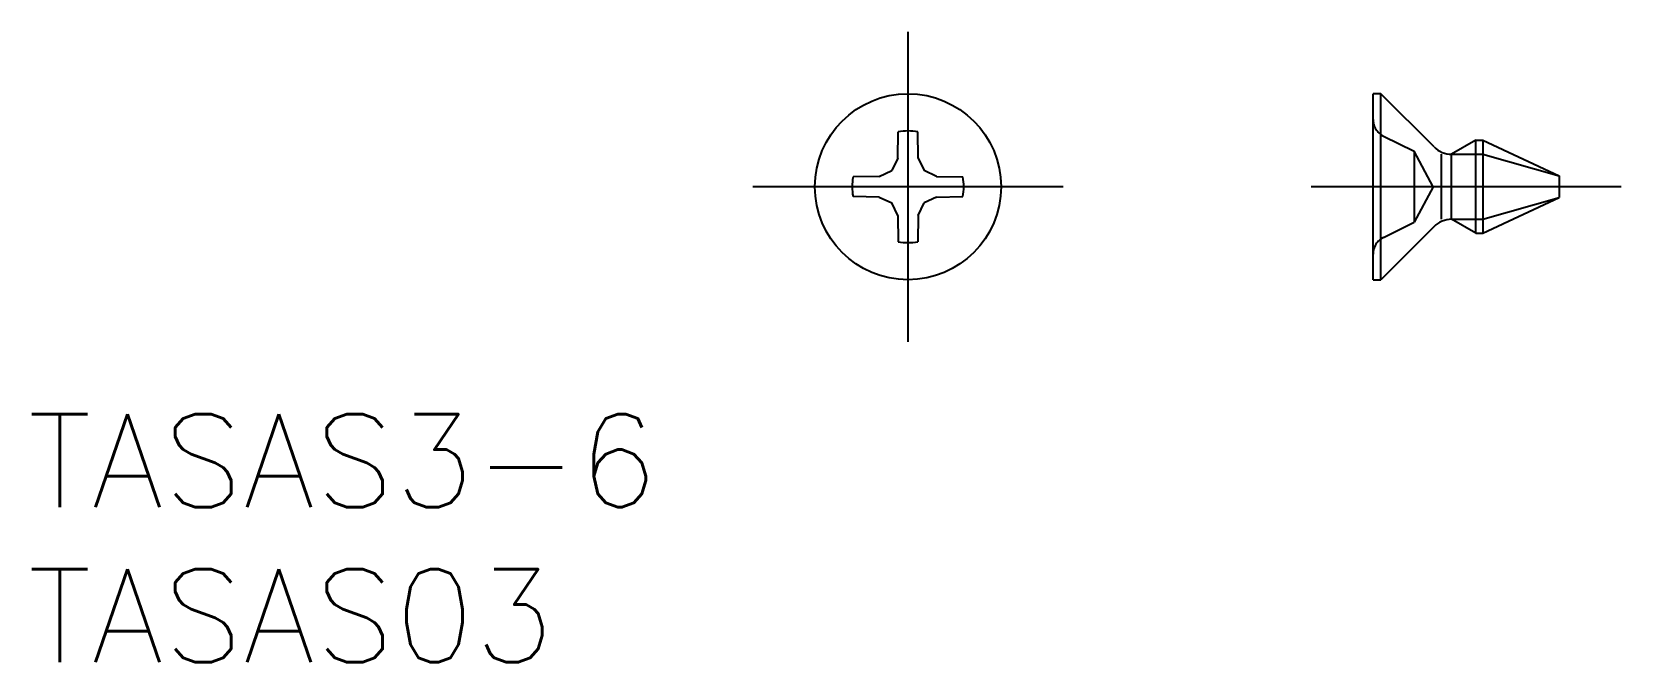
# Model space of a CAD drawing. Extents: x -28.3 to 23, y -15.3 to 5.
import ezdxf

# ---------------------------------------------------------------- set-up
doc = ezdxf.new("R2010")
doc.units = 0
doc.linetypes.add('CENTER', pattern=[50.8, 31.75, -6.35, 6.35, -6.35])
doc.linetypes.add('DASHED', pattern=[19.05, 12.7, -6.35])
doc.layers.get('0').update_dxf_attribs({"linetype": 'CONTINUOUS'})
doc.layers.add('CENTER', color=1, linetype='CENTER')
doc.styles.get("Standard").update_dxf_attribs({"font": 'txt.shx', "height": 3, "bigfont": 'bigfont.shx'})

msp = doc.modelspace()

# ---------------------------------------------------------------- linework, layer by layer
at = {"color": 7, "linetype": 'CONTINUOUS'}
for p, q in [((15, -3), (15, 3)), ((15.25, 3), (15, 3)), ((15.25, -3), (15.25, 3)), ((16.966, 1.284), (15.25, 3)), ((-0.331, 0.925), (-0.316, 1.772)), ((0.331, 0.925), (0.316, 1.772)), ((17.2, -1.05), (17.2, 1.05)), ((18.311, 1.5), (17.531, 1.05)), ((17.531, -1.05), (17.531, 1.05)), ((18.311, -1.5), (18.311, 1.5)), ((18.311, 1.5), (18.534, 1.5)), ((18.534, 1.5), (18.534, -1.5)), ((18.534, 1.5), (21, 0.35)), ((-0.925, 0.331), (-0.52, 0.52)), ((-0.331, 0.925), (-0.52, 0.52)), ((0.331, 0.925), (0.52, 0.52)), ((0.925, 0.331), (0.52, 0.52)), ((-0.925, 0.331), (-1.772, 0.316)), ((0.925, 0.331), (1.772, 0.316)), ((21, 0.35), (21, -0.35)), ((-0.925, -0.331), (-1.772, -0.316)), ((-0.925, -0.331), (-0.52, -0.52)), ((0.925, -0.331), (0.52, -0.52)), ((0.925, -0.331), (1.772, -0.316)), ((18.534, -1.5), (21, -0.35)), ((-0.331, -0.925), (-0.52, -0.52)), ((-0.331, -0.925), (-0.316, -1.772)), ((0.331, -0.925), (0.316, -1.772)), ((0.331, -0.925), (0.52, -0.52)), ((16.966, -1.284), (15.25, -3)), ((18.311, -1.5), (17.531, -1.05)), ((18.311, -1.5), (18.534, -1.5)), ((15, -3), (15.25, -3))]:
    msp.add_line(p, q, dxfattribs=at)
at = {"color": 3, "linetype": 'DASHED'}
for p, q in [((15.334, 1.635), (16.325, 1.145)), ((16.325, 1.145), (16.325, -1.145)), ((16.934, 0), (16.325, 1.145)), ((16.934, 0), (16.325, -1.145)), ((15.334, -1.635), (16.325, -1.145))]:
    msp.add_line(p, q, dxfattribs=at)
at = {"color": 3, "linetype": 'CONTINUOUS'}
for p, q in [((17.531, 1.05), (18.534, 1.05)), ((18.534, 1.05), (21, 0.35)), ((18.534, -1.05), (21, -0.35)), ((17.531, -1.05), (18.534, -1.05))]:
    msp.add_line(p, q, dxfattribs=at)
at = {"color": 7, "linetype": 'CONTINUOUS'}
msp.add_circle((0, 0), 3, dxfattribs=at)
at = {"color": 3, "linetype": 'DASHED'}
for centre, start, end in [((15.6, 2.173), 180, 243.7), ((15.6, -2.173), 116.3, 180)]:
    msp.add_arc(centre, 0.6, start, end, dxfattribs=at)
at = {"color": 7, "linetype": 'CONTINUOUS'}
for centre, radius, start, end in [((0, 0), 1.8, 79.8876, 100.1124), ((17.531, 1.85), 0.8, 225, 270), ((0, 0), 1.8, 169.8876, 190.1124), ((0, 0), 1.8, 349.8876, 10.1124), ((17.531, -1.85), 0.8, 90, 135), ((0, 0), 1.8, 259.8876, 280.1124)]:
    msp.add_arc(centre, radius, start, end, dxfattribs=at)
at = {"layer": 'CENTER', "color": 1, "linetype": 'CENTER'}
for p, q in [((0, 5), (0, -5)), ((23, 0), (13, 0)), ((5, 0), (-5, 0))]:
    msp.add_line(p, q, dxfattribs=at)

# ---------------------------------------------------------------- texts
at = {"color": 7, "linetype": 'CONTINUOUS'}
for s, p in [('TASAS3-6', (-28.384, -10.337)), ('TASAS03', (-28.384, -15.337))]:
    msp.add_text(s, height=3, dxfattribs=at).set_placement(p)

doc.saveas('drawing.dxf')
